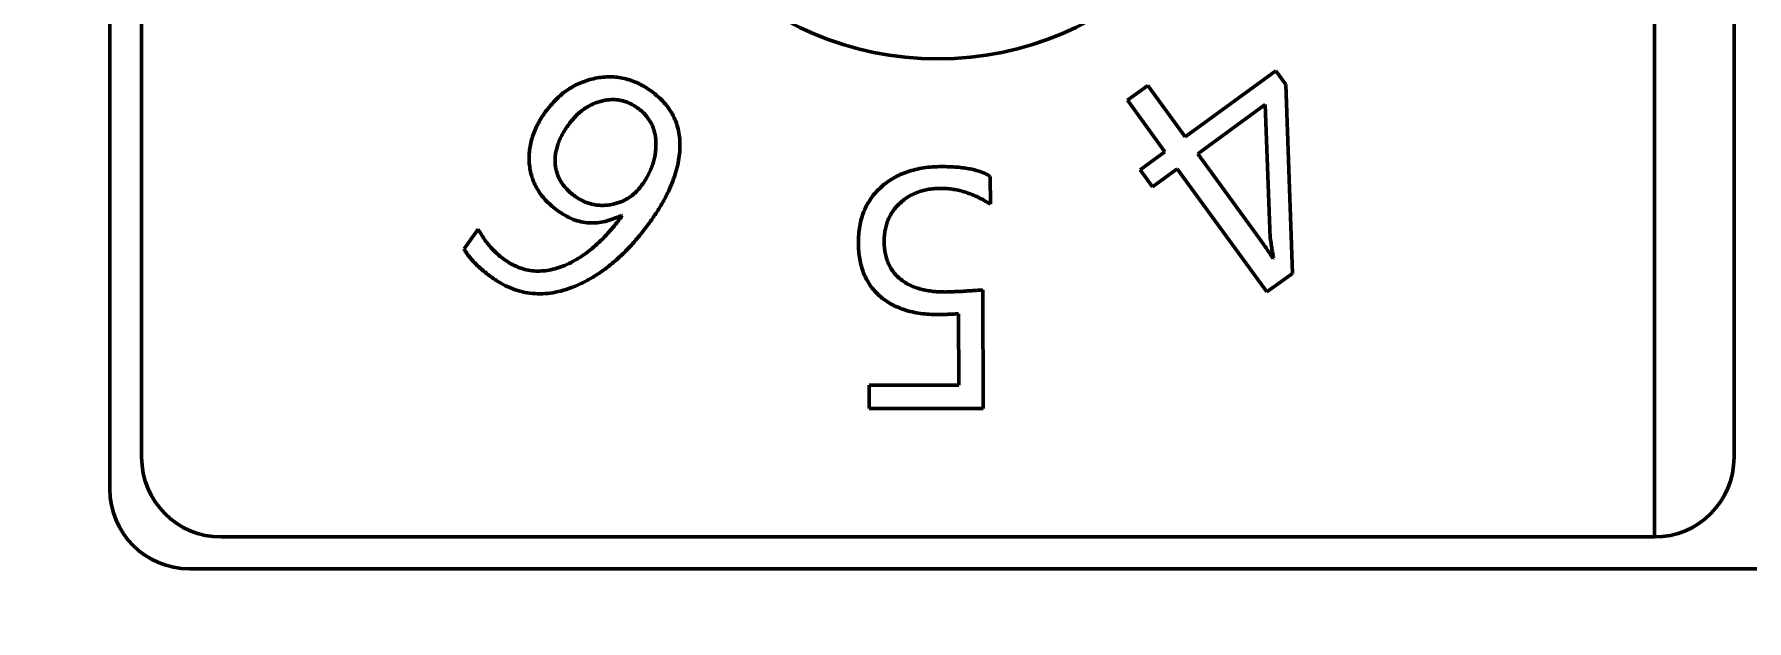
# Model space of a CAD drawing. Header units: millimetres. Extents: x -32 to 1257, y -135 to 348.
# Drawn here: x 109.62 to 120.38, y 238.49 to 242.17 of the extents above; entities that cross this region are included whole.
import ezdxf

# ---------------------------------------------------------------- set-up
doc = ezdxf.new("R2010")
doc.units = ezdxf.units.MM
doc.layers.add('외형선(ISO)', color=7, linetype='Continuous', lineweight=50)
doc.styles.get("Standard").update_dxf_attribs({"font": ''})
doc.styles.get('Standard').set_extended_font_data('Gulim')
doc.dimstyles.get("Standard").update_dxf_attribs({"dimtxt": 0.18, "dimasz": 0.18, "dimexe": 0.18, "dimexo": 0.0625, "dimgap": 0.09, "dimtad": 0, "dimtih": 1, "dimtoh": 1, "dimdec": 4, "dimzin": 0, "dimdsep": 46, "dimtxsty": 'Standard', "dimcen": 0.09, "dimadec": 0, "dimazin": 0, "dimtfac": 1, "dimtdec": 4, "dimtofl": 0, "dimtmove": 0, "dimatfit": 3, "dimfxl": 1, "dimtolj": 1, "dimtzin": 0, "dimarcsym": 0})

# ---------------------------------------------------------------- blocks, each defined once
blk = doc.blocks.new('*D13')
at = {"color": 0, "lineweight": -2}
for p, q in [((63.696, 239.626), (63.696, 290.44)), ((254.296, 239.626), (254.296, 290.44)), ((63.876, 290.26), (144.751, 290.26)), ((254.116, 290.26), (173.24, 290.26))]:
    blk.add_line(p, q, dxfattribs=at)
at = {"color": 0}
for points in [[(63.876, 290.29), (63.876, 290.23), (63.696, 290.26)], [(254.116, 290.23), (254.116, 290.29), (254.296, 290.26)]]:
    blk.add_solid(points, dxfattribs=at)
at = {"layer": 'Defpoints', "color": 0}
for p in [(254.296, 290.26), (63.696, 239.564), (254.296, 239.564)]:
    blk.add_point(p, dxfattribs=at)
at = {"color": 0, "insert": (158.996, 290.26), "char_height": 5, "attachment_point": 5}
blk.add_mtext('\\A1;190.6000', dxfattribs=at)
blk = doc.blocks.new('*D20')
at = {"color": 0, "lineweight": -2}
for p, q in [((67.633, 212.815), (67.633, 276.168)), ((250.296, 254.877), (250.296, 276.168)), ((67.813, 275.988), (153.678, 275.988)), ((250.116, 275.988), (164.251, 275.988))]:
    blk.add_line(p, q, dxfattribs=at)
at = {"color": 0}
for points in [[(67.813, 276.018), (67.813, 275.958), (67.633, 275.988)], [(250.116, 275.958), (250.116, 276.018), (250.296, 275.988)]]:
    blk.add_solid(points, dxfattribs=at)
at = {"layer": 'Defpoints', "color": 0}
for p in [(250.296, 275.988), (250.296, 254.815), (67.633, 212.752)]:
    blk.add_point(p, dxfattribs=at)
at = {"color": 0, "insert": (158.964, 275.988), "char_height": 5, "attachment_point": 5}
blk.add_mtext('\\A1;\\A1;182', dxfattribs=at)

msp = doc.modelspace()

# ---------------------------------------------------------------- linework, layer by layer
at = {"layer": '외형선(ISO)'}
for p, q in [((110.09571, 248.71458), (110.09571, 239.31458)), ((110.29571, 248.51458), (110.29571, 239.51458)), ((119.79571, 239.01458), (119.79571, 247.51458)), ((120.29571, 239.51458), (120.29571, 247.01458)), ((116.84965, 241.52581), (117.41816, 241.94048)), ((117.41816, 241.94048), (117.48066, 241.85484)), ((116.48607, 241.75508), (116.61437, 241.84853)), ((116.61437, 241.84853), (116.84965, 241.52581)), ((117.48066, 241.85484), (117.52212, 240.66854)), ((116.72134, 241.43236), (116.48607, 241.75508)), ((117.35175, 241.72804), (116.92777, 241.41884)), ((117.3833, 240.89), (117.35175, 241.72804)), ((116.56629, 241.31938), (116.72134, 241.43236)), ((116.79947, 241.32539), (116.64442, 241.21241)), ((117.36287, 240.55256), (116.79947, 241.32539)), ((116.92777, 241.41884), (117.31389, 240.8894)), ((115.62534, 241.27762), (115.62564, 241.10334)), ((116.64442, 241.21241), (116.56629, 241.31938)), ((113.3137, 241.03191), (113.30979, 241.03491)), ((112.32031, 240.82247), (112.41015, 240.94657)), ((117.40163, 240.76199), (117.40494, 240.7644)), ((117.52212, 240.66854), (117.36287, 240.55256)), ((115.57876, 240.56488), (115.58026, 239.82149)), ((115.42702, 239.96813), (115.42612, 240.41554)), ((114.86512, 239.96723), (115.42702, 239.96813)), ((114.86542, 239.82029), (114.86512, 239.96723)), ((115.58026, 239.82149), (114.86542, 239.82029)), ((110.79571, 239.01458), (119.79571, 239.01458)), ((110.59571, 238.81458), (130.15571, 238.81458))]:
    msp.add_line(p, q, dxfattribs=at)
msp.add_circle((115.29571, 244.01458), 2, dxfattribs=at)
for centre, start, end in [((110.79571, 239.51458), 180, 270), ((119.79571, 239.51458), 270, 0), ((110.59571, 239.31458), 180, 270)]:
    msp.add_arc(centre, 0.5, start, end, dxfattribs=at)
for points, knots in [([(112.83293, 241.68365), (112.84332, 241.69736), (112.8537, 241.71107), (112.86478, 241.72421), (112.87551, 241.73695), (112.88689, 241.74914), (112.89874, 241.76087), (112.91018, 241.77221), (112.92205, 241.78311), (112.93449, 241.79332), (112.94672, 241.80337), (112.9595, 241.81275), (112.97265, 241.82157), (112.9855, 241.83019), (112.9987, 241.83828), (113.01232, 241.84561), (113.02597, 241.85296), (113.04004, 241.85955), (113.05438, 241.86544), (113.06875, 241.87134), (113.0834, 241.87654), (113.09825, 241.88106), (113.11339, 241.88568), (113.12873, 241.88959), (113.14423, 241.89278), (113.15962, 241.89596), (113.17517, 241.89842), (113.1908, 241.9), (113.20607, 241.90153), (113.22143, 241.90222), (113.23678, 241.9021), (113.25183, 241.90198), (113.26689, 241.90109), (113.28185, 241.89939), (113.29679, 241.8977), (113.31165, 241.89521), (113.32632, 241.89188), (113.34117, 241.88852), (113.35583, 241.8843), (113.37019, 241.87926), (113.38481, 241.87413), (113.39913, 241.86813), (113.41316, 241.86153), (113.42765, 241.85472), (113.44183, 241.84726), (113.45553, 241.839), (113.4697, 241.83045), (113.48335, 241.82105), (113.49699, 241.81165)], [0, 0, 0, 0, 0.000051180784, 0.000051180784, 0.000051180784, 0.00010076624, 0.00010076624, 0.00010076624, 0.000148684756, 0.000148684756, 0.000148684756, 0.000195798647, 0.000195798647, 0.000195798647, 0.000241823301, 0.000241823301, 0.000241823301, 0.000287975282, 0.000287975282, 0.000287975282, 0.00033418887, 0.00033418887, 0.00033418887, 0.000381269724, 0.000381269724, 0.000381269724, 0.000428038884, 0.000428038884, 0.000428038884, 0.000473708639, 0.000473708639, 0.000473708639, 0.000518516558, 0.000518516558, 0.000518516558, 0.000563272855, 0.000563272855, 0.000563272855, 0.000608573156, 0.000608573156, 0.000608573156, 0.000654700085, 0.000654700085, 0.000654700085, 0.000702321727, 0.000702321727, 0.000702321727, 0.000751612233, 0.000751612233, 0.000751612233, 0.000751612233]), ([(113.41256, 241.70498), (113.40375, 241.71096), (113.39495, 241.71695), (113.38581, 241.72241), (113.37709, 241.72763), (113.36806, 241.73238), (113.35877, 241.73653), (113.34977, 241.74056), (113.34052, 241.74401), (113.33113, 241.74705), (113.32185, 241.75005), (113.31243, 241.75264), (113.30288, 241.75456), (113.29337, 241.75647), (113.28372, 241.75772), (113.27404, 241.75847), (113.26424, 241.75922), (113.2544, 241.75947), (113.24459, 241.75907), (113.23453, 241.75866), (113.2245, 241.75757), (113.21454, 241.75606), (113.20434, 241.75452), (113.1942, 241.75253), (113.18419, 241.75006), (113.17404, 241.74754), (113.16401, 241.74452), (113.15414, 241.74104), (113.14435, 241.73759), (113.13472, 241.73368), (113.1253, 241.72932), (113.11586, 241.72496), (113.10663, 241.72015), (113.09765, 241.7149), (113.08858, 241.7096), (113.07978, 241.70385), (113.07121, 241.69777), (113.06253, 241.69161), (113.0541, 241.6851), (113.04597, 241.67824), (113.03763, 241.6712), (113.0296, 241.66378), (113.02193, 241.656), (113.01406, 241.64803), (113.00657, 241.63967), (112.9994, 241.63106), (112.99196, 241.62213), (112.98486, 241.61293), (112.97776, 241.60372)], [0, 0, 0, 0, 0.000031750102, 0.000031750102, 0.000031750102, 0.000062096182, 0.000062096182, 0.000062096182, 0.000091515583, 0.000091515583, 0.000091515583, 0.000120586776, 0.000120586776, 0.000120586776, 0.00014954097, 0.00014954097, 0.00014954097, 0.000178837139, 0.000178837139, 0.000178837139, 0.000208874034, 0.000208874034, 0.000208874034, 0.000239646886, 0.000239646886, 0.000239646886, 0.000270850694, 0.000270850694, 0.000270850694, 0.000301820309, 0.000301820309, 0.000301820309, 0.000332834601, 0.000332834601, 0.000332834601, 0.000364171243, 0.000364171243, 0.000364171243, 0.000395915717, 0.000395915717, 0.000395915717, 0.000428486592, 0.000428486592, 0.000428486592, 0.000461920906, 0.000461920906, 0.000461920906, 0.000496602378, 0.000496602378, 0.000496602378, 0.000496602378]), ([(113.49699, 241.81165), (113.51166, 241.80033), (113.52632, 241.789), (113.54026, 241.7768), (113.55353, 241.76518), (113.56615, 241.75277), (113.57782, 241.73954), (113.58907, 241.72679), (113.59943, 241.71329), (113.60907, 241.69927), (113.61843, 241.68567), (113.6271, 241.67159), (113.63461, 241.65691), (113.64209, 241.64228), (113.64842, 241.62706), (113.65384, 241.61153), (113.65931, 241.59589), (113.66387, 241.57994), (113.66736, 241.56376), (113.67095, 241.54712), (113.67342, 241.53024), (113.67488, 241.51328), (113.6764, 241.49559), (113.67683, 241.47783), (113.67638, 241.46009), (113.67591, 241.44171), (113.67448, 241.42335), (113.67217, 241.4051), (113.66978, 241.38623), (113.66644, 241.36747), (113.66226, 241.34891), (113.65789, 241.32957), (113.65261, 241.31043), (113.64663, 241.29152), (113.64038, 241.27173), (113.63337, 241.25217), (113.6256, 241.23293), (113.61737, 241.21256), (113.60828, 241.19253), (113.59855, 241.17283), (113.58836, 241.15218), (113.57747, 241.13187), (113.5661, 241.11183), (113.55408, 241.09064), (113.54153, 241.06974), (113.52824, 241.04933), (113.51417, 241.02773), (113.49927, 241.00668), (113.48437, 240.98563)], [0, 0, 0, 0, 0.000055363782, 0.000055363782, 0.000055363782, 0.000108080862, 0.000108080862, 0.000108080862, 0.000158867391, 0.000158867391, 0.000158867391, 0.000208161635, 0.000208161635, 0.000208161635, 0.000257265471, 0.000257265471, 0.000257265471, 0.000306741239, 0.000306741239, 0.000306741239, 0.000357595679, 0.000357595679, 0.000357595679, 0.000410612048, 0.000410612048, 0.000410612048, 0.000465563829, 0.000465563829, 0.000465563829, 0.000522418259, 0.000522418259, 0.000522418259, 0.00058168669, 0.00058168669, 0.00058168669, 0.000643719099, 0.000643719099, 0.000643719099, 0.000709384415, 0.000709384415, 0.000709384415, 0.000778230694, 0.000778230694, 0.000778230694, 0.000851042895, 0.000851042895, 0.000851042895, 0.000928113579, 0.000928113579, 0.000928113579, 0.000928113579]), ([(112.90925, 241.06165), (112.89656, 241.07136), (112.87177, 241.09034), (112.83813, 241.12171), (112.80922, 241.15513), (112.78474, 241.19022), (112.76424, 241.22682), (112.74865, 241.26542), (112.7375, 241.30576), (112.73056, 241.34746), (112.72831, 241.38996), (112.72999, 241.43266), (112.73644, 241.47513), (112.74703, 241.51737), (112.76185, 241.55946), (112.78135, 241.60123), (112.80464, 241.64324), (112.82336, 241.66999), (112.83293, 241.68365)], [0, 0, 0, 0, 0.000047544618, 0.000092898646, 0.000136656393, 0.00017884176, 0.000220081871, 0.000261276686, 0.000302439116, 0.00034444814, 0.000386855264, 0.000428935125, 0.000471440668, 0.000514469033, 0.000558414315, 0.000604041951, 0.000651566931, 0.000701185855, 0.000701185855, 0.000701185855, 0.000701185855]), ([(113.4378, 241.22361), (113.44504, 241.23414), (113.45229, 241.24467), (113.45913, 241.25546), (113.46576, 241.26593), (113.47202, 241.27664), (113.47776, 241.28762), (113.48331, 241.29822), (113.48838, 241.30906), (113.49309, 241.32007), (113.49772, 241.33092), (113.502, 241.34192), (113.50571, 241.35312), (113.5093, 241.36399), (113.51235, 241.37503), (113.51502, 241.38617), (113.51769, 241.3973), (113.51997, 241.40852), (113.52163, 241.41983), (113.52328, 241.43108), (113.52431, 241.44242), (113.52494, 241.45378), (113.52557, 241.46519), (113.52579, 241.47661), (113.52554, 241.48804), (113.52529, 241.49929), (113.5246, 241.51054), (113.52313, 241.52169), (113.52174, 241.5323), (113.51965, 241.54282), (113.51712, 241.55324), (113.51465, 241.56342), (113.51176, 241.57349), (113.50811, 241.58329), (113.50454, 241.59286), (113.50024, 241.60216), (113.49549, 241.61123), (113.49078, 241.62024), (113.48563, 241.62902), (113.47986, 241.63737), (113.474, 241.64588), (113.46749, 241.65395), (113.46063, 241.66171), (113.45364, 241.66964), (113.44627, 241.67724), (113.4384, 241.68425), (113.43016, 241.69159), (113.42136, 241.69829), (113.41256, 241.70498)], [0, 0, 0, 0, 0.00003783808, 0.00003783808, 0.00003783808, 0.000074514611, 0.000074514611, 0.000074514611, 0.000109936996, 0.000109936996, 0.000109936996, 0.000144857957, 0.000144857957, 0.000144857957, 0.000178752526, 0.000178752526, 0.000178752526, 0.00021260425, 0.00021260425, 0.00021260425, 0.000246276208, 0.000246276208, 0.000246276208, 0.000280091534, 0.000280091534, 0.000280091534, 0.000313393127, 0.000313393127, 0.000313393127, 0.000345093912, 0.000345093912, 0.000345093912, 0.000376057777, 0.000376057777, 0.000376057777, 0.000406322022, 0.000406322022, 0.000406322022, 0.000436382131, 0.000436382131, 0.000436382131, 0.000466998902, 0.000466998902, 0.000466998902, 0.000498246955, 0.000498246955, 0.000498246955, 0.00053094751, 0.00053094751, 0.00053094751, 0.00053094751]), ([(112.97776, 241.60372), (112.97032, 241.59299), (112.95579, 241.57204), (112.93671, 241.53996), (112.92148, 241.50795), (112.90889, 241.47662), (112.89982, 241.44553), (112.89402, 241.41473), (112.89159, 241.38431), (112.89244, 241.35437), (112.8967, 241.32527), (112.90385, 241.29709), (112.91446, 241.27014), (112.9285, 241.24439), (112.94559, 241.21978), (112.96609, 241.19646), (112.98947, 241.17416), (113.00698, 241.16075), (113.01592, 241.1539)], [0, 0, 0, 0, 0.000038901972, 0.000075957296, 0.000111061373, 0.000144422405, 0.000176437544, 0.000207400585, 0.000237636009, 0.00026719374, 0.000296441006, 0.000325103883, 0.000353643766, 0.000382486291, 0.000412288572, 0.000442748492, 0.000474834487, 0.000508391155, 0.000508391155, 0.000508391155, 0.000508391155]), ([(114.79661, 240.85935), (114.79697, 240.8774), (114.79766, 240.91263), (114.80446, 240.96405), (114.81539, 241.01252), (114.83114, 241.05807), (114.85147, 241.10058), (114.87567, 241.14064), (114.90531, 241.17715), (114.93883, 241.21072), (114.97616, 241.24075), (115.01664, 241.26701), (115.06001, 241.28931), (115.10645, 241.30743), (115.15578, 241.32142), (115.20792, 241.33166), (115.26301, 241.33771), (115.3007, 241.33851), (115.32005, 241.33892)], [0, 0, 0, 0, 0.00005342939, 0.000104272841, 0.000153271177, 0.000200359616, 0.000246662423, 0.000292598026, 0.00033859583, 0.000385575784, 0.000432824623, 0.000480211974, 0.000528232802, 0.000576978221, 0.000627579718, 0.000679874095, 0.000734181303, 0.000791463852, 0.000791463852, 0.000791463852, 0.000791463852]), ([(115.32005, 241.33892), (115.33668, 241.33875), (115.36876, 241.33843), (115.4153, 241.33581), (115.45851, 241.33096), (115.49851, 241.3246), (115.53504, 241.31582), (115.56834, 241.30535), (115.59847, 241.29303), (115.61662, 241.28262), (115.62534, 241.27762)], [0, 0, 0, 0, 0.000049933855, 0.000096329499, 0.000139905062, 0.000180449325, 0.000217871552, 0.000252589153, 0.000285209877, 0.000315357697, 0.000315357697, 0.000315357697, 0.000315357697]), ([(113.01592, 241.1539), (113.02453, 241.14802), (113.03314, 241.14214), (113.04206, 241.13677), (113.05063, 241.13163), (113.05948, 241.12695), (113.06851, 241.12265), (113.07743, 241.1184), (113.08653, 241.11451), (113.09585, 241.11123), (113.105, 241.10802), (113.11435, 241.10539), (113.1238, 241.10312), (113.13313, 241.10087), (113.14254, 241.09897), (113.15204, 241.09771), (113.1617, 241.09643), (113.17144, 241.09583), (113.18119, 241.09561), (113.19101, 241.09539), (113.20084, 241.09555), (113.21063, 241.09621), (113.2208, 241.09689), (113.23094, 241.09809), (113.24098, 241.09981), (113.251, 241.10154), (113.26092, 241.10378), (113.27073, 241.10643), (113.28037, 241.10902), (113.2899, 241.11201), (113.29928, 241.11544), (113.30839, 241.11877), (113.31736, 241.12252), (113.32602, 241.12686), (113.33468, 241.1312), (113.34304, 241.13613), (113.35126, 241.14128), (113.35951, 241.14645), (113.36763, 241.15184), (113.3753, 241.15781), (113.38308, 241.16386), (113.39041, 241.1705), (113.39753, 241.17734), (113.40485, 241.18437), (113.41195, 241.19161), (113.41857, 241.19927), (113.42532, 241.2071), (113.43156, 241.21535), (113.4378, 241.22361)], [0, 0, 0, 0, 0.00003113359, 0.00003113359, 0.00003113359, 0.00006099654, 0.00006099654, 0.00006099654, 0.000090515463, 0.000090515463, 0.000090515463, 0.000119502967, 0.000119502967, 0.000119502967, 0.00014815157, 0.00014815157, 0.00014815157, 0.000177262452, 0.000177262452, 0.000177262452, 0.000206603269, 0.000206603269, 0.000206603269, 0.000237048618, 0.000237048618, 0.000237048618, 0.000267405549, 0.000267405549, 0.000267405549, 0.000297226464, 0.000297226464, 0.000297226464, 0.000326193869, 0.000326193869, 0.000326193869, 0.000355153541, 0.000355153541, 0.000355153541, 0.000384213593, 0.000384213593, 0.000384213593, 0.000413696069, 0.000413696069, 0.000413696069, 0.000443970243, 0.000443970243, 0.000443970243, 0.00047487129, 0.00047487129, 0.00047487129, 0.00047487129]), ([(115.31524, 241.2022), (115.30241, 241.2019), (115.27728, 241.2013), (115.24056, 241.19712), (115.20565, 241.18988), (115.17258, 241.17964), (115.14118, 241.16669), (115.11151, 241.15103), (115.08371, 241.13229), (115.05809, 241.11068), (115.03458, 241.08717), (115.01435, 241.06137), (114.99702, 241.03382), (114.98292, 241.00438), (114.97203, 240.97302), (114.96425, 240.94), (114.95968, 240.90505), (114.95915, 240.8812), (114.95887, 240.86897)], [0, 0, 0, 0, 0.000037988747, 0.00007440662, 0.000109245901, 0.000143390354, 0.000176764988, 0.000209665878, 0.000242566769, 0.000275829218, 0.000308752822, 0.000340849976, 0.000372694045, 0.000404926547, 0.000437284319, 0.000470804886, 0.000505198281, 0.000541409085, 0.000541409085, 0.000541409085, 0.000541409085]), ([(115.62564, 241.10334), (115.61292, 241.11123), (115.58782, 241.12679), (115.54897, 241.14678), (115.51024, 241.1641), (115.47131, 241.17791), (115.43247, 241.18879), (115.39353, 241.19673), (115.35441, 241.2013), (115.32827, 241.2019), (115.31524, 241.2022)], [0, 0, 0, 0, 0.000044934305, 0.000088661215, 0.000131085687, 0.000172284123, 0.00021257196, 0.000252157391, 0.00029152276, 0.000330657584, 0.000330657584, 0.000330657584, 0.000330657584]), ([(112.57271, 240.75637), (112.58651, 240.74697), (112.61354, 240.72855), (112.65736, 240.70787), (112.70201, 240.69287), (112.74784, 240.68436), (112.79473, 240.68238), (112.84269, 240.68631), (112.89171, 240.69672), (112.94116, 240.71358), (112.99098, 240.73533), (113.03989, 240.76289), (113.08797, 240.79531), (113.13506, 240.8327), (113.18161, 240.8749), (113.22674, 240.92259), (113.27149, 240.97489), (113.2994, 241.0126), (113.3137, 241.03191)], [0, 0, 0, 0, 0.00004969708, 0.000097377001, 0.000143929049, 0.000189786396, 0.000235818401, 0.000283454356, 0.000332881585, 0.000384815813, 0.000438964746, 0.000494708008, 0.000551935069, 0.000611673891, 0.000673820174, 0.000739079995, 0.000807289205, 0.0008788949, 0.0008788949, 0.0008788949, 0.0008788949]), ([(113.30979, 241.03491), (113.29267, 241.02643), (113.27554, 241.01794), (113.25781, 241.01087), (113.24113, 241.00422), (113.22392, 240.99883), (113.20643, 240.99465), (113.18972, 240.99065), (113.17275, 240.98777), (113.15565, 240.98623), (113.13897, 240.98474), (113.12218, 240.98453), (113.10547, 240.98563), (113.08869, 240.98674), (113.07199, 240.98917), (113.05559, 240.99284), (113.03881, 240.9966), (113.02234, 241.00165), (113.00631, 241.00787), (112.98954, 241.01437), (112.97326, 241.02215), (112.95763, 241.031), (112.94102, 241.04041), (112.92514, 241.05103), (112.90925, 241.06165)], [0, 0, 0, 0, 0.000056842285, 0.000056842285, 0.000056842285, 0.000110321197, 0.000110321197, 0.000110321197, 0.000161408369, 0.000161408369, 0.000161408369, 0.000211215602, 0.000211215602, 0.000211215602, 0.000261235766, 0.000261235766, 0.000261235766, 0.000312367312, 0.000312367312, 0.000312367312, 0.000365859527, 0.000365859527, 0.000365859527, 0.000422698683, 0.000422698683, 0.000422698683, 0.000422698683]), ([(112.41015, 240.94657), (112.42061, 240.92774), (112.44129, 240.89053), (112.48008, 240.84029), (112.52339, 240.79481), (112.55625, 240.7692), (112.57271, 240.75637)], [0, 0, 0, 0, 0.000064401868, 0.000127328559, 0.000189477765, 0.000251921554, 0.000251921554, 0.000251921554, 0.000251921554]), ([(113.48437, 240.98563), (113.46601, 240.96118), (113.43004, 240.91327), (113.37265, 240.84652), (113.31352, 240.78621), (113.25327, 240.73186), (113.191, 240.68416), (113.12743, 240.64254), (113.06202, 240.60749), (112.99584, 240.5786), (112.92928, 240.55704), (112.86323, 240.54385), (112.7983, 240.53921), (112.73453, 240.5431), (112.67205, 240.55554), (112.61087, 240.57671), (112.5506, 240.60575), (112.51312, 240.63126), (112.49399, 240.64429)], [0, 0, 0, 0, 0.00009181191, 0.00017990448, 0.00026413833, 0.00034530036, 0.00042339374, 0.00049948479, 0.00057323527, 0.00064599016, 0.00071610083, 0.00078293969, 0.00084776985, 0.00091105971, 0.00097424082, 0.00103845042, 0.00110504312, 0.00117446381, 0.00117446381, 0.00117446381, 0.00117446381]), ([(112.49399, 240.64429), (112.4839, 240.65171), (112.46424, 240.66617), (112.43672, 240.68881), (112.41116, 240.71095), (112.38851, 240.73363), (112.36766, 240.75562), (112.34947, 240.77787), (112.33346, 240.7998), (112.32459, 240.81508), (112.32031, 240.82247)], [0, 0, 0, 0, 0.000037560822, 0.000073227704, 0.000106866099, 0.000138950693, 0.000169353341, 0.000197747335, 0.000225098216, 0.00025071018, 0.00025071018, 0.00025071018, 0.00025071018]), ([(115.29931, 240.41013), (115.28007, 240.41047), (115.26083, 240.4108), (115.24162, 240.41194), (115.22343, 240.41301), (115.20528, 240.4148), (115.18723, 240.41735), (115.17009, 240.41977), (115.15305, 240.42287), (115.13615, 240.42666), (115.11996, 240.43029), (115.1039, 240.43455), (115.08808, 240.43958), (115.073, 240.44437), (115.05814, 240.44986), (115.0436, 240.45611), (115.02944, 240.46219), (115.01558, 240.46899), (115.00214, 240.47654), (114.9891, 240.48386), (114.97645, 240.49189), (114.96428, 240.50058), (114.95215, 240.50923), (114.94048, 240.51855), (114.92942, 240.52852), (114.91853, 240.53835), (114.90822, 240.54881), (114.89847, 240.55977), (114.88885, 240.57059), (114.87977, 240.5819), (114.87143, 240.59373), (114.86308, 240.60557), (114.85547, 240.61793), (114.84859, 240.63069), (114.84161, 240.64363), (114.8354, 240.65699), (114.82996, 240.67065), (114.82438, 240.6847), (114.81962, 240.69907), (114.81554, 240.71362), (114.81132, 240.72867), (114.80781, 240.74391), (114.80502, 240.75929), (114.80211, 240.7754), (114.79998, 240.79166), (114.79871, 240.80797), (114.79738, 240.82506), (114.797, 240.84221), (114.79661, 240.85935)], [0, 0, 0, 0, 0.000057491095, 0.000057491095, 0.000057491095, 0.000111929195, 0.000111929195, 0.000111929195, 0.000163646939, 0.000163646939, 0.000163646939, 0.000213231978, 0.000213231978, 0.000213231978, 0.000260486114, 0.000260486114, 0.000260486114, 0.000306529598, 0.000306529598, 0.000306529598, 0.000351198574, 0.000351198574, 0.000351198574, 0.000395695771, 0.000395695771, 0.000395695771, 0.000439503204, 0.000439503204, 0.000439503204, 0.000482738478, 0.000482738478, 0.000482738478, 0.000526011028, 0.000526011028, 0.000526011028, 0.000569928736, 0.000569928736, 0.000569928736, 0.000615073431, 0.000615073431, 0.000615073431, 0.000661755439, 0.000661755439, 0.000661755439, 0.000710645547, 0.000710645547, 0.000710645547, 0.000761866432, 0.000761866432, 0.000761866432, 0.000761866432]), ([(114.95887, 240.86897), (114.95911, 240.85673), (114.95959, 240.83286), (114.96459, 240.79815), (114.9723, 240.76551), (114.98317, 240.73497), (114.997, 240.70642), (115.01431, 240.68019), (115.03458, 240.65589), (115.05813, 240.63394), (115.0846, 240.61449), (115.11374, 240.5974), (115.14573, 240.58352), (115.18023, 240.57161), (115.21758, 240.56271), (115.25759, 240.5566), (115.30023, 240.5525), (115.32955, 240.55214), (115.34469, 240.55196)], [0, 0, 0, 0, 0.000036352127, 0.000070919519, 0.000103991724, 0.000135914293, 0.000167071052, 0.000198036621, 0.000229103638, 0.000260909376, 0.000293480632, 0.000326568913, 0.00036109012, 0.000396961163, 0.000434943301, 0.000475030385, 0.000517186711, 0.000562157949, 0.000562157949, 0.000562157949, 0.000562157949]), ([(117.31389, 240.8894), (117.32073, 240.8799), (117.33484, 240.8603), (117.3562, 240.82949), (117.37869, 240.79658), (117.39385, 240.77373), (117.40163, 240.76199)], [0, 0, 0, 0, 0.0000351042, 0.000072446635, 0.000112450485, 0.000154702259, 0.000154702259, 0.000154702259, 0.000154702259]), ([(117.40494, 240.7644), (117.4035, 240.7711), (117.40009, 240.78706), (117.39515, 240.81473), (117.38945, 240.84991), (117.38548, 240.87577), (117.3833, 240.89)], [0, 0, 0, 0, 0.000020563634, 0.000048966701, 0.00008428111, 0.00012745131, 0.00012745131, 0.00012745131, 0.00012745131]), ([(115.34469, 240.55196), (115.3502, 240.55205), (115.36242, 240.55226), (115.38256, 240.55279), (115.40628, 240.55423), (115.43374, 240.55521), (115.46479, 240.55706), (115.49952, 240.55968), (115.53791, 240.56183), (115.56474, 240.56384), (115.57876, 240.56488)], [0, 0, 0, 0, 0.00001652787, 0.00003666746, 0.000060433975, 0.00008780197, 0.000119101464, 0.000153737531, 0.000192271077, 0.000234442236, 0.000234442236, 0.000234442236, 0.000234442236]), ([(115.42612, 240.41554), (115.413, 240.41467), (115.39988, 240.4138), (115.38675, 240.41314), (115.37534, 240.41256), (115.36392, 240.41215), (115.3525, 240.41164), (115.34278, 240.4112), (115.33307, 240.41069), (115.32335, 240.41043), (115.31534, 240.41022), (115.30733, 240.41018), (115.29931, 240.41013)], [0, 0, 0, 0, 0.000039435925, 0.000039435925, 0.000039435925, 0.000073723328, 0.000073723328, 0.000073723328, 0.000102894448, 0.000102894448, 0.000102894448, 0.000126934551, 0.000126934551, 0.000126934551, 0.000126934551])]:
    msp.add_open_spline(points, degree=3, knots=knots, dxfattribs=at)

# ---------------------------------------------------------------- dimensions: what is measured, and where the dimension line sits
dim = msp.add_linear_dim(base=(254.29571, 290.25956), p1=(63.69571, 239.56371), p2=(254.29571, 239.56371), dimstyle='Standard', override={"dimtxt": 5})
dim.commit()
dim.dimension.update_dxf_attribs({"geometry": '*D13', "text_midpoint": (158.99571, 290.25956)})
dim = msp.add_linear_dim(base=(250.29571, 275.98775), p1=(67.63321, 212.75208), p2=(250.29571, 254.81458), text='\\A1;182', dimstyle='Standard', override={"dimtxt": 5, "dimtxsty": 'Standard'})
dim.commit()
dim.dimension.update_dxf_attribs({"geometry": '*D20', "text_midpoint": (158.96446, 275.98775)})

doc.saveas('drawing.dxf')
